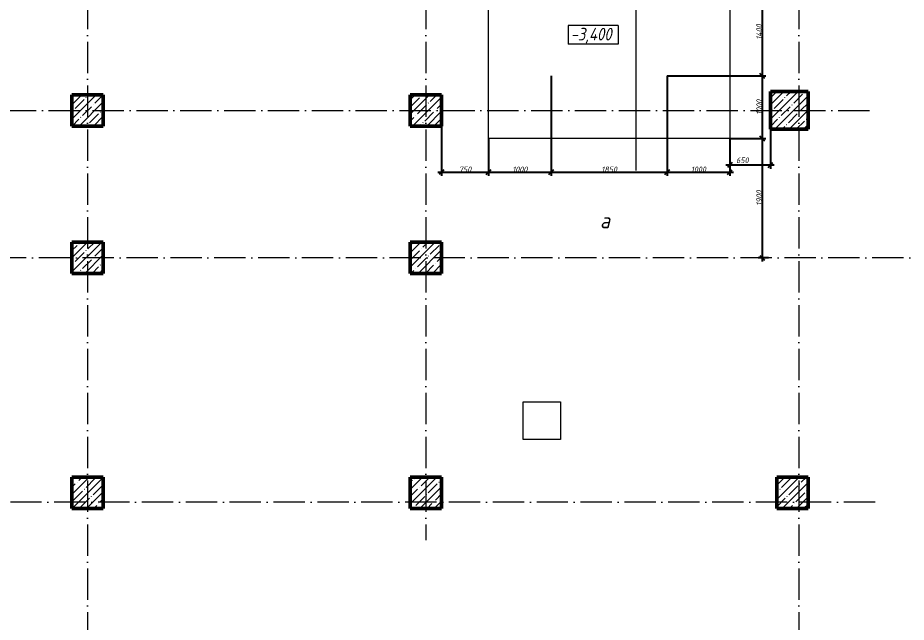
# Model space of a CAD drawing. Header units: millimetres. Extents: x -606178 to 312196, y -19338 to 632709.
# Drawn here: x -523432 to -509250, y 462310 to 471952 of the extents above; entities that cross this region are included whole.
import ezdxf

# ---------------------------------------------------------------- set-up
doc = ezdxf.new("R2010")
doc.units = ezdxf.units.MM
doc.linetypes.add('200_ШТРИХ_ш1п0_6_', pattern=[160, 100, -60])
doc.linetypes.add('50_200_ШТРИХ_1Т_ш5_п1_п1_', pattern=[700, 500, -100, 0, -100])
for name, color, linetype, lineweight in [('A-____-____-DIMS', 7, 'Continuous', 9), ('A-____-NOTE-TEXT', 7, 'Continuous', 9), ('A-FLOR-____-OTLN', 7, 'Continuous', 9), ('G-____-____-DIMS', 7, 'Continuous', 9), ('S-COLS-____-MCUT', 7, 'Continuous', 50), ('S-COLS-____-OTLN', 7, 'Continuous', 9), ('S-GRID-____-OTLN-1', 7, '50_200_ШТРИХ_1Т_ш5_п1_п1_', 9)]:
    doc.layers.add(name, color=color, linetype=linetype, lineweight=lineweight)
doc.layers.add('A-DETL-GENF-OTLN-4', color=9, linetype='200_ШТРИХ_ш1п0_6_', lineweight=9, true_color=0x808080)
doc.layers.add('A-DETL-GENF-OTLN-5', color=7, linetype='Continuous', lineweight=5, true_color=0xc0c0c0)
doc.styles.add('ISOCPEUR_I', font='isocpeui.ttf', dxfattribs={"width": 0.9, "height": 2.5})
doc.styles.add('ISOCPEUR_I_2', font='isocpeui.ttf', dxfattribs={"width": 0.85, "height": 2.3})
doc.styles.add('ISOCPEUR_I_7', font='isocpeui.ttf', dxfattribs={"width": 0.9, "height": 90})
doc.dimstyles.new('ISO-1_8_0_9К_СРЕДНИЙ_Кладочные', dxfattribs={"dimscale": 304.8, "dimtxt": 89.638306, "dimasz": 0.246063, "dimexe": 0.19685, "dimexo": 0, "dimgap": 0, "dimtad": 1, "dimdec": 3, "dimrnd": 0.001, "dimdsep": 46, "dimtxsty": 'ISOCPEUR_I_7', "dimblk1": 'OBLIQUE', "dimblk2": 'OBLIQUE', "dimsah": 1, "dimcen": 0.09, "dimdle": 0.19685, "dimazin": 0, "dimtfac": 1, "dimtdec": 4, "dimtix": 1, "dimtmove": 2, "dimatfit": 3, "dimfxl": 1, "dimtvp": 1, "dimtolj": 1, "dimtzin": 0, "dimarcsym": 2})
doc.dimstyles.new('ISO-1_8_0_9К_СРЕДНИЙ_Кладочные_1', dxfattribs={"dimscale": 304.8, "dimtxt": 89.638306, "dimasz": 0.246063, "dimexe": 0.19685, "dimexo": 0, "dimgap": 0, "dimtad": 1, "dimdec": 3, "dimrnd": 0.001, "dimdsep": 46, "dimtxsty": 'ISOCPEUR_I_7', "dimblk1": 'OBLIQUE', "dimblk2": 'OBLIQUE', "dimsah": 1, "dimcen": 0.09, "dimdle": 0.19685, "dimazin": 0, "dimtfac": 1, "dimtdec": 4, "dimtix": 1, "dimtmove": 0, "dimatfit": 3, "dimfxl": 1, "dimtvp": 1, "dimtolj": 1, "dimtzin": 0, "dimarcsym": 2})

# ---------------------------------------------------------------- blocks, each defined once
blk = doc.blocks.new('BSC_Колонна _Прямоугольная - 500х500-V7-АР1_Кладочный план подвала в осях 1-64_А-ГГ')
at = {"layer": 'S-COLS-____-OTLN'}
h = blk.add_hatch(dxfattribs=at)
h.set_pattern_fill('FP_16', color=256, style=0, pattern_type=2)
h.set_pattern_definition([(45, (-89000, -12581.04), (-114.04925, 114.04925), []), (45, (-88885.95, -12581.04), (-114.04925, 114.04925), [201.613, -40.323, 3.353, -36.97])])
h.paths.add_polyline_path([(-250, -250), (250, -250), (250, 250), (-250, 250)], flags=0)
at = {"layer": 'S-COLS-____-MCUT'}
for p, q in [((250, 250), (-250, 250)), ((-250, 250), (-250, -250)), ((250, -250), (250, 250)), ((-250, -250), (250, -250))]:
    blk.add_line(p, q, dxfattribs=at)
blk = doc.blocks.new('BSC_Колонна _Прямоугольная - 600х600-V14-АР1_Кладочный план подвала в осях 1-64_А-ГГ')
at = {"layer": 'S-COLS-____-OTLN'}
h = blk.add_hatch(dxfattribs=at)
h.set_pattern_fill('FP_24', color=256, style=0, pattern_type=2)
h.set_pattern_definition([(45, (-88950, -18681.04), (-114.04925, 114.04925), []), (45, (-88835.95, -18681.04), (-114.04925, 114.04925), [201.613, -40.323, 3.353, -36.97])])
h.paths.add_polyline_path([(-300, -300), (300, -300), (300, 300), (-300, 300)], flags=0)
at = {"layer": 'S-COLS-____-MCUT'}
for p, q in [((300, 300), (-300, 300)), ((-300, 300), (-300, -300)), ((300, -300), (300, 300)), ((-300, -300), (300, -300))]:
    blk.add_line(p, q, dxfattribs=at)
blk = doc.blocks.new('BSC_Колонна _Прямоугольная - 500х500-V17-АР1_Кладочный план подвала в осях 1-64_А-ГГ')
at = {"layer": 'S-COLS-____-OTLN'}
h = blk.add_hatch(dxfattribs=at)
h.set_pattern_fill('FP_27', color=256, style=0, pattern_type=2)
h.set_pattern_definition([(45, (-77750, -12581.04), (-114.04925, 114.04925), []), (45, (-77635.95, -12581.04), (-114.04925, 114.04925), [201.613, -40.323, 3.353, -36.97])])
h.paths.add_polyline_path([(-250, -250), (250, -250), (250, 250), (-250, 250)], flags=0)
at = {"layer": 'S-COLS-____-MCUT'}
for p, q in [((250, 250), (-250, 250)), ((-250, 250), (-250, -250)), ((250, -250), (250, 250)), ((-250, -250), (250, -250))]:
    blk.add_line(p, q, dxfattribs=at)
blk = doc.blocks.new('BSC_Колонна _Прямоугольная - 500х500-V18-АР1_Кладочный план подвала в осях 1-64_А-ГГ')
at = {"layer": 'S-COLS-____-OTLN'}
h = blk.add_hatch(dxfattribs=at)
h.set_pattern_fill('FP_28', color=256, style=0, pattern_type=2)
h.set_pattern_definition([(45, (-83150, -12581.04), (-114.04925, 114.04925), []), (45, (-83035.95, -12581.04), (-114.04925, 114.04925), [201.613, -40.323, 3.353, -36.97])])
h.paths.add_polyline_path([(-250, -250), (250, -250), (250, 250), (-250, 250)], flags=0)
at = {"layer": 'S-COLS-____-MCUT'}
for p, q in [((250, 250), (-250, 250)), ((-250, 250), (-250, -250)), ((250, -250), (250, 250)), ((-250, -250), (250, -250))]:
    blk.add_line(p, q, dxfattribs=at)
blk = doc.blocks.new('BSC_Колонна _Прямоугольная - 500х500-V22-АР1_Кладочный план подвала в осях 1-64_А-ГГ')
at = {"layer": 'S-COLS-____-OTLN'}
h = blk.add_hatch(dxfattribs=at)
h.set_pattern_fill('FP_33', color=256, style=0, pattern_type=2)
h.set_pattern_definition([(45, (-77750, -18681.04), (-114.04925, 114.04925), []), (45, (-77635.95, -18681.04), (-114.04925, 114.04925), [201.613, -40.323, 3.353, -36.97])])
h.paths.add_polyline_path([(-250, -250), (250, -250), (250, 250), (-250, 250)], flags=0)
at = {"layer": 'S-COLS-____-MCUT'}
for p, q in [((250, 250), (-250, 250)), ((-250, 250), (-250, -250)), ((250, -250), (250, 250)), ((-250, -250), (250, -250))]:
    blk.add_line(p, q, dxfattribs=at)
blk = doc.blocks.new('BSC_Колонна _Прямоугольная - 500х500-V23-АР1_Кладочный план подвала в осях 1-64_А-ГГ')
at = {"layer": 'S-COLS-____-OTLN'}
h = blk.add_hatch(dxfattribs=at)
h.set_pattern_fill('FP_34', color=256, style=0, pattern_type=2)
h.set_pattern_definition([(45, (-83150, -18681.04), (-114.04925, 114.04925), []), (45, (-83035.95, -18681.04), (-114.04925, 114.04925), [201.613, -40.323, 3.353, -36.97])])
h.paths.add_polyline_path([(-250, -250), (250, -250), (250, 250), (-250, 250)], flags=0)
at = {"layer": 'S-COLS-____-MCUT'}
for p, q in [((250, 250), (-250, 250)), ((-250, 250), (-250, -250)), ((250, -250), (250, 250)), ((-250, -250), (250, -250))]:
    blk.add_line(p, q, dxfattribs=at)
blk = doc.blocks.new('BSC_Колонна _Прямоугольная - 500х500-V24-АР1_Кладочный план подвала в осях 1-64_А-ГГ')
at = {"layer": 'S-COLS-____-OTLN'}
h = blk.add_hatch(dxfattribs=at)
h.set_pattern_fill('FP_35', color=256, style=0, pattern_type=2)
h.set_pattern_definition([(45, (-77750, -16331.04), (-114.04925, 114.04925), []), (45, (-77635.95, -16331.04), (-114.04925, 114.04925), [201.613, -40.323, 3.353, -36.97])])
h.paths.add_polyline_path([(-250, -250), (250, -250), (250, 250), (-250, 250)], flags=0)
at = {"layer": 'S-COLS-____-MCUT'}
for p, q in [((250, 250), (-250, 250)), ((-250, 250), (-250, -250)), ((250, -250), (250, 250)), ((-250, -250), (250, -250))]:
    blk.add_line(p, q, dxfattribs=at)
blk = doc.blocks.new('BSC_Колонна _Прямоугольная - 500х500-V25-АР1_Кладочный план подвала в осях 1-64_А-ГГ')
at = {"layer": 'S-COLS-____-OTLN'}
h = blk.add_hatch(dxfattribs=at)
h.set_pattern_fill('FP_36', color=256, style=0, pattern_type=2)
h.set_pattern_definition([(45, (-83150, -16331.04), (-114.04925, 114.04925), []), (45, (-83035.95, -16331.04), (-114.04925, 114.04925), [201.613, -40.323, 3.353, -36.97])])
h.paths.add_polyline_path([(-250, -250), (250, -250), (250, 250), (-250, 250)], flags=0)
at = {"layer": 'S-COLS-____-MCUT'}
for p, q in [((250, 250), (-250, 250)), ((-250, 250), (-250, -250)), ((250, -250), (250, 250)), ((-250, -250), (250, -250))]:
    blk.add_line(p, q, dxfattribs=at)
blk = doc.blocks.new('DET_L_Имитация разреза_ISO2-5 - Влево-35542105-АР1_Кладочный план подвала в осях 1-64_А-ГГ')
at = {"layer": 'A-DETL-GENF-OTLN-5'}
blk.add_line((143, 0), (4017, 0), dxfattribs=at)
blk = doc.blocks.new('Высотные отметки - 9_5х3_5_h_-17668430-АР1_Кладочный план подвала в осях 1-64_А-ГГ')
at = {"layer": 'G-____-____-DIMS'}
for p, q in [((-4, 3), (-4, 0)), ((4, 3), (-4, 3)), ((4, 3), (4, 0)), ((4, 0), (-4, 0))]:
    blk.add_line(p, q, dxfattribs=at)
blk = doc.blocks.new('_Oblique')
at = {"color": 0, "linetype": 'ByBlock', "lineweight": -2}
blk.add_line((-0.5, -0.5), (0.5, 0.5), dxfattribs=at)
blk = doc.blocks.new('*D3953')
at = {"layer": 'A-____-____-DIMS', "color": 0, "lineweight": -2, "transparency": 16777216}
for p, q in [((-512067, 472425), (-511492, 472425)), ((-511552, 472485), (-511552, 470965)), ((-513067, 471025), (-511492, 471025))]:
    blk.add_line(p, q, dxfattribs=at)
at = {"layer": 'Defpoints', "color": 0, "transparency": 16777216}
for p in [(-512067, 472425), (-513067, 471025), (-511552, 471025)]:
    blk.add_point(p, dxfattribs=at)
at = {"layer": 'A-____-____-DIMS', "color": 0, "lineweight": -2, "transparency": 16777216, "xscale": 75, "yscale": 75, "zscale": 75}
for p, rotation in [((-511552, 472425), 90), ((-511552, 471025), 270)]:
    blk.add_blockref('_Oblique', p, dxfattribs=dict(at, rotation=rotation))
at = {"layer": 'A-____-____-DIMS', "color": 0, "transparency": 16777216, "insert": (-511597, 471725), "char_height": 90, "width": 521.28, "attachment_point": 5, "rotation": 90, "style": 'ISOCPEUR_I_7'}
blk.add_mtext('\\A1;1400', dxfattribs=at)
blk = doc.blocks.new('*D3954')
at = {"layer": 'A-____-____-DIMS', "color": 0, "lineweight": -2, "transparency": 16777216}
for p, q in [((-513067, 471025), (-511492, 471025)), ((-511552, 471085), (-511552, 469965)), ((-512067, 470025), (-511492, 470025))]:
    blk.add_line(p, q, dxfattribs=at)
at = {"layer": 'Defpoints', "color": 0, "transparency": 16777216}
for p in [(-513067, 471025), (-512067, 470025), (-511552, 470025)]:
    blk.add_point(p, dxfattribs=at)
at = {"layer": 'A-____-____-DIMS', "color": 0, "lineweight": -2, "transparency": 16777216, "xscale": 75, "yscale": 75, "zscale": 75}
for p, rotation in [((-511552, 471025), 90), ((-511552, 470025), 270)]:
    blk.add_blockref('_Oblique', p, dxfattribs=dict(at, rotation=rotation))
at = {"layer": 'A-____-____-DIMS', "color": 0, "transparency": 16777216, "insert": (-511597, 470525), "char_height": 90, "width": 504.73, "attachment_point": 5, "rotation": 90, "style": 'ISOCPEUR_I_7'}
blk.add_mtext('\\A1;1000', dxfattribs=at)
blk = doc.blocks.new('*D3955')
at = {"layer": 'A-____-____-DIMS', "color": 0, "lineweight": -2, "transparency": 16777216}
for p, q in [((-512067, 470025), (-511492, 470025)), ((-511552, 470085), (-511552, 468065)), ((-511446, 468125), (-511612, 468125))]:
    blk.add_line(p, q, dxfattribs=at)
at = {"layer": 'Defpoints', "color": 0, "transparency": 16777216}
for p in [(-512067, 470025), (-511552, 468125), (-511446, 468125)]:
    blk.add_point(p, dxfattribs=at)
at = {"layer": 'A-____-____-DIMS', "color": 0, "lineweight": -2, "transparency": 16777216, "xscale": 75, "yscale": 75, "zscale": 75}
for p, rotation in [((-511552, 470025), 90), ((-511552, 468125), 270)]:
    blk.add_blockref('_Oblique', p, dxfattribs=dict(at, rotation=rotation))
at = {"layer": 'A-____-____-DIMS', "color": 0, "transparency": 16777216, "insert": (-511597, 469075), "char_height": 90, "width": 504.73, "attachment_point": 5, "rotation": 90, "style": 'ISOCPEUR_I_7'}
blk.add_mtext('\\A1;1900', dxfattribs=at)
blk = doc.blocks.new('*D3956')
at = {"layer": 'A-____-____-DIMS', "color": 0, "lineweight": -2, "transparency": 16777216}
for p, q in [((-516667, 470225), (-516667, 469429)), ((-515917, 470025), (-515917, 469429)), ((-516727, 469489), (-515857, 469489))]:
    blk.add_line(p, q, dxfattribs=at)
at = {"layer": 'Defpoints', "color": 0, "transparency": 16777216}
for p in [(-516667, 470225), (-515917, 470025), (-515917, 469489)]:
    blk.add_point(p, dxfattribs=at)
at = {"layer": 'A-____-____-DIMS', "color": 0, "lineweight": -2, "transparency": 16777216, "xscale": 75, "yscale": 75, "zscale": 75, "rotation": 180}
blk.add_blockref('_Oblique', (-516667, 469489), dxfattribs=at)
at = {"layer": 'A-____-____-DIMS', "color": 0, "lineweight": -2, "transparency": 16777216, "xscale": 75, "yscale": 75, "zscale": 75}
blk.add_blockref('_Oblique', (-515917, 469489), dxfattribs=at)
at = {"layer": 'A-____-____-DIMS', "color": 0, "transparency": 16777216, "insert": (-516292, 469534), "char_height": 90, "width": 409.58, "attachment_point": 5, "style": 'ISOCPEUR_I_7'}
blk.add_mtext('\\A1;750', dxfattribs=at)
blk = doc.blocks.new('*D3957')
at = {"layer": 'A-____-____-DIMS', "color": 0, "lineweight": -2, "transparency": 16777216}
for p, q in [((-514917, 471025), (-514917, 469429)), ((-515917, 470025), (-515917, 469429)), ((-515977, 469489), (-514857, 469489))]:
    blk.add_line(p, q, dxfattribs=at)
at = {"layer": 'Defpoints', "color": 0, "transparency": 16777216}
for p in [(-514917, 471025), (-515917, 470025), (-514917, 469489)]:
    blk.add_point(p, dxfattribs=at)
at = {"layer": 'A-____-____-DIMS', "color": 0, "lineweight": -2, "transparency": 16777216, "xscale": 75, "yscale": 75, "zscale": 75, "rotation": 180}
blk.add_blockref('_Oblique', (-515917, 469489), dxfattribs=at)
at = {"layer": 'A-____-____-DIMS', "color": 0, "lineweight": -2, "transparency": 16777216, "xscale": 75, "yscale": 75, "zscale": 75}
blk.add_blockref('_Oblique', (-514917, 469489), dxfattribs=at)
at = {"layer": 'A-____-____-DIMS', "color": 0, "transparency": 16777216, "insert": (-515417, 469534), "char_height": 90, "width": 504.73, "attachment_point": 5, "style": 'ISOCPEUR_I_7'}
blk.add_mtext('\\A1;1000', dxfattribs=at)
blk = doc.blocks.new('*D3958')
at = {"layer": 'A-____-____-DIMS', "color": 0, "lineweight": -2, "transparency": 16777216}
for p, q in [((-514917, 471025), (-514917, 469429)), ((-513067, 471025), (-513067, 469429)), ((-514977, 469489), (-513007, 469489))]:
    blk.add_line(p, q, dxfattribs=at)
at = {"layer": 'Defpoints', "color": 0, "transparency": 16777216}
for p in [(-514917, 471025), (-513067, 471025), (-513067, 469489)]:
    blk.add_point(p, dxfattribs=at)
at = {"layer": 'A-____-____-DIMS', "color": 0, "lineweight": -2, "transparency": 16777216, "xscale": 75, "yscale": 75, "zscale": 75, "rotation": 180}
blk.add_blockref('_Oblique', (-514917, 469489), dxfattribs=at)
at = {"layer": 'A-____-____-DIMS', "color": 0, "lineweight": -2, "transparency": 16777216, "xscale": 75, "yscale": 75, "zscale": 75}
blk.add_blockref('_Oblique', (-513067, 469489), dxfattribs=at)
at = {"layer": 'A-____-____-DIMS', "color": 0, "transparency": 16777216, "insert": (-513992, 469534), "char_height": 90, "width": 504.73, "attachment_point": 5, "style": 'ISOCPEUR_I_7'}
blk.add_mtext('\\A1;1850', dxfattribs=at)
blk = doc.blocks.new('*D3959')
at = {"layer": 'A-____-____-DIMS', "color": 0, "lineweight": -2, "transparency": 16777216}
for p, q in [((-513067, 471025), (-513067, 469429)), ((-512067, 470025), (-512067, 469429)), ((-513127, 469489), (-512007, 469489))]:
    blk.add_line(p, q, dxfattribs=at)
at = {"layer": 'Defpoints', "color": 0, "transparency": 16777216}
for p in [(-513067, 471025), (-512067, 470025), (-512067, 469489)]:
    blk.add_point(p, dxfattribs=at)
at = {"layer": 'A-____-____-DIMS', "color": 0, "lineweight": -2, "transparency": 16777216, "xscale": 75, "yscale": 75, "zscale": 75, "rotation": 180}
blk.add_blockref('_Oblique', (-513067, 469489), dxfattribs=at)
at = {"layer": 'A-____-____-DIMS', "color": 0, "lineweight": -2, "transparency": 16777216, "xscale": 75, "yscale": 75, "zscale": 75}
blk.add_blockref('_Oblique', (-512067, 469489), dxfattribs=at)
at = {"layer": 'A-____-____-DIMS', "color": 0, "transparency": 16777216, "insert": (-512567, 469534), "char_height": 90, "width": 504.73, "attachment_point": 5, "style": 'ISOCPEUR_I_7'}
blk.add_mtext('\\A1;1000', dxfattribs=at)
blk = doc.blocks.new('*D3960')
at = {"layer": 'A-____-____-DIMS', "color": 0, "lineweight": -2, "transparency": 16777216}
for p, q in [((-511417, 470175), (-511417, 469544)), ((-512067, 470025), (-512067, 469544)), ((-512127, 469604), (-511357, 469604))]:
    blk.add_line(p, q, dxfattribs=at)
at = {"layer": 'Defpoints', "color": 0, "transparency": 16777216}
for p in [(-511417, 470175), (-512067, 470025), (-511417, 469604)]:
    blk.add_point(p, dxfattribs=at)
at = {"layer": 'A-____-____-DIMS', "color": 0, "lineweight": -2, "transparency": 16777216, "xscale": 75, "yscale": 75, "zscale": 75, "rotation": 180}
blk.add_blockref('_Oblique', (-512067, 469604), dxfattribs=at)
at = {"layer": 'A-____-____-DIMS', "color": 0, "lineweight": -2, "transparency": 16777216, "xscale": 75, "yscale": 75, "zscale": 75}
blk.add_blockref('_Oblique', (-511417, 469604), dxfattribs=at)
at = {"layer": 'A-____-____-DIMS', "color": 0, "transparency": 16777216, "insert": (-511967, 469724), "char_height": 90, "width": 409.58, "attachment_point": 1, "line_spacing_factor": 1.149209, "style": 'ISOCPEUR_I_7'}
blk.add_mtext('\\A1;650', dxfattribs=at)

msp = doc.modelspace()

# ---------------------------------------------------------------- linework, layer by layer
at = {"layer": 'A-FLOR-____-OTLN'}
for p, q in [((-515917.047, 470025.3011), (-515917.047, 472425.3011)), ((-512067.047, 472425.3011), (-512067.047, 470025.3011)), ((-512067.047, 470025.3011), (-515917.047, 470025.3011)), ((-515367.047, 465225.3011), (-515367.047, 465825.3011)), ((-515367.047, 465825.3011), (-514767.047, 465825.3011)), ((-514767.047, 465825.3011), (-514767.047, 465225.3011)), ((-514767.047, 465225.3011), (-515367.047, 465225.3011))]:
    msp.add_line(p, q, dxfattribs=at)
at = {"layer": 'S-GRID-____-OTLN-1'}
for p, q in [((-522317.047, 501675.2188), (-522317.047, 460364.1588)), ((-516917.047, 501675.2188), (-516917.047, 463616.9934)), ((-510967.047, 501675.2188), (-510967.047, 447311.6528)), ((-532740.2765, 470475.3011), (-509748.2596, 470475.3011)), ((-495992.6403, 468125.3011), (-532740.2765, 468125.3011)), ((-509748.2596, 464225.3011), (-532740.2765, 464225.3011))]:
    msp.add_line(p, q, dxfattribs=at)

# ---------------------------------------------------------------- block references
at = {"layer": 'A-DETL-GENF-OTLN-4', "rotation": 269.9999999999998}
msp.add_blockref('DET_L_Имитация разреза_ISO2-5 - Влево-35542105-АР1_Кладочный план подвала в осях 1-64_А-ГГ', (-513567.047, 473535.3011), dxfattribs=at)
at = {"layer": 'G-____-____-DIMS', "xscale": 99.99999999999993, "yscale": 99.99999999999993, "zscale": 99.99999999999993}
msp.add_blockref('Высотные отметки - 9_5х3_5_h_-17668430-АР1_Кладочный план подвала в осях 1-64_А-ГГ', (-514246.5226, 471529.9717), dxfattribs=at)
at = {"layer": 'S-COLS-____-OTLN'}
for name, p in [('BSC_Колонна _Прямоугольная - 500х500-V22-АР1_Кладочный план подвала в осях 1-64_А-ГГ', (-522317.047, 470475.3011)), ('BSC_Колонна _Прямоугольная - 500х500-V23-АР1_Кладочный план подвала в осях 1-64_А-ГГ', (-516917.047, 470475.3011)), ('BSC_Колонна _Прямоугольная - 600х600-V14-АР1_Кладочный план подвала в осях 1-64_А-ГГ', (-511117.047, 470475.3011)), ('BSC_Колонна _Прямоугольная - 500х500-V24-АР1_Кладочный план подвала в осях 1-64_А-ГГ', (-522317.047, 468125.3011)), ('BSC_Колонна _Прямоугольная - 500х500-V25-АР1_Кладочный план подвала в осях 1-64_А-ГГ', (-516917.047, 468125.3011)), ('BSC_Колонна _Прямоугольная - 500х500-V17-АР1_Кладочный план подвала в осях 1-64_А-ГГ', (-522317.047, 464375.3011)), ('BSC_Колонна _Прямоугольная - 500х500-V18-АР1_Кладочный план подвала в осях 1-64_А-ГГ', (-516917.047, 464375.3011)), ('BSC_Колонна _Прямоугольная - 500х500-V7-АР1_Кладочный план подвала в осях 1-64_А-ГГ', (-511067.047, 464375.3011))]:
    msp.add_blockref(name, p, dxfattribs=at)

# ---------------------------------------------------------------- texts
at = {"layer": 'A-____-NOTE-TEXT', "insert": (-514139.1685, 468844.5413), "char_height": 250, "width": 223.670813, "attachment_point": 1, "style": 'ISOCPEUR_I'}
msp.add_mtext('\\fISOCPEUR|b0|i1|c204|p34|;\\W.9;а', dxfattribs=at)
at = {"layer": 'G-____-____-DIMS', "insert": (-514607.0559, 471791.2628), "char_height": 200, "width": 865.279833, "attachment_point": 1, "line_spacing_factor": 1.149209, "style": 'ISOCPEUR_I_2'}
msp.add_mtext('-3,400', dxfattribs=at)

# ---------------------------------------------------------------- dimensions: what is measured, and where the dimension line sits
at = {"layer": 'A-____-____-DIMS'}
for base, p1, p2, override, picture, middle in [((-511551.7843, 471025.3011), (-512067.047, 472425.3011), (-513067.047, 471025.3011), {"dimtxt": 400, "dimpost": '<>', "dimfxl": 1720.465053}, '*D3953', (-511596.7843, 471725.3011)), ((-511551.7843, 470025.3011), (-513067.047, 471025.3011), (-512067.047, 470025.3011), {"dimtxt": 400, "dimpost": '<>', "dimfxl": 1414.213562}, '*D3954', (-511596.7843, 470525.3011)), ((-511551.7843, 468125.3011), (-512067.047, 470025.3011), (-511445.7183, 468125.3011), {"dimtxt": 400, "dimpost": '<>', "dimfxl": 1999.012084}, '*D3955', (-511596.7843, 469075.3011))]:
    dim = msp.add_linear_dim(base=base, p1=p1, p2=p2, angle=90, dimstyle='ISO-1_8_0_9К_СРЕДНИЙ_Кладочные', override=override, dxfattribs=at)
    dim.commit()
    dim.dimension.update_dxf_attribs({"geometry": picture, "text_midpoint": middle})
for base, p1, p2, override, picture, middle in [((-514917.047, 469488.5434), (-515917.047, 470025.3011), (-514917.047, 471025.3011), {"dimtxt": 400, "dimpost": '<>', "dimfxl": 1414.213562}, '*D3957', (-515417.047, 469533.5434)), ((-513067.047, 469488.5434), (-514917.047, 471025.3011), (-513067.047, 471025.3011), {"dimtxt": 400, "dimpost": '<>', "dimfxl": 1850}, '*D3958', (-513992.047, 469533.5434)), ((-512067.047, 469488.5434), (-513067.047, 471025.3011), (-512067.047, 470025.3011), {"dimtxt": 400, "dimpost": '<>', "dimfxl": 1414.213562}, '*D3959', (-512567.047, 469533.5434)), ((-515917.047, 469488.5434), (-516667.047, 470225.3011), (-515917.047, 470025.3011), {"dimtxt": 400, "dimpost": '<>', "dimfxl": 776.208735}, '*D3956', (-516292.047, 469534.1229))]:
    dim = msp.add_linear_dim(base=base, p1=p1, p2=p2, dimstyle='ISO-1_8_0_9К_СРЕДНИЙ_Кладочные', override=override, dxfattribs=at)
    dim.commit()
    dim.dimension.update_dxf_attribs({"geometry": picture, "text_midpoint": middle})
dim = msp.add_linear_dim(base=(-511417.047, 469603.7054), p1=(-512067.047, 470025.3011), p2=(-511417.047, 470175.3011), dimstyle='ISO-1_8_0_9К_СРЕДНИЙ_Кладочные_1', override={"dimtxt": 400, "dimpost": '<>', "dimfxl": 667.083203}, dxfattribs=at)
dim.commit()
dim.dimension.update_dxf_attribs({"geometry": '*D3960', "text_midpoint": (-511762.0506, 469603.7054), "dimtype": 160})

doc.saveas('drawing.dxf')
